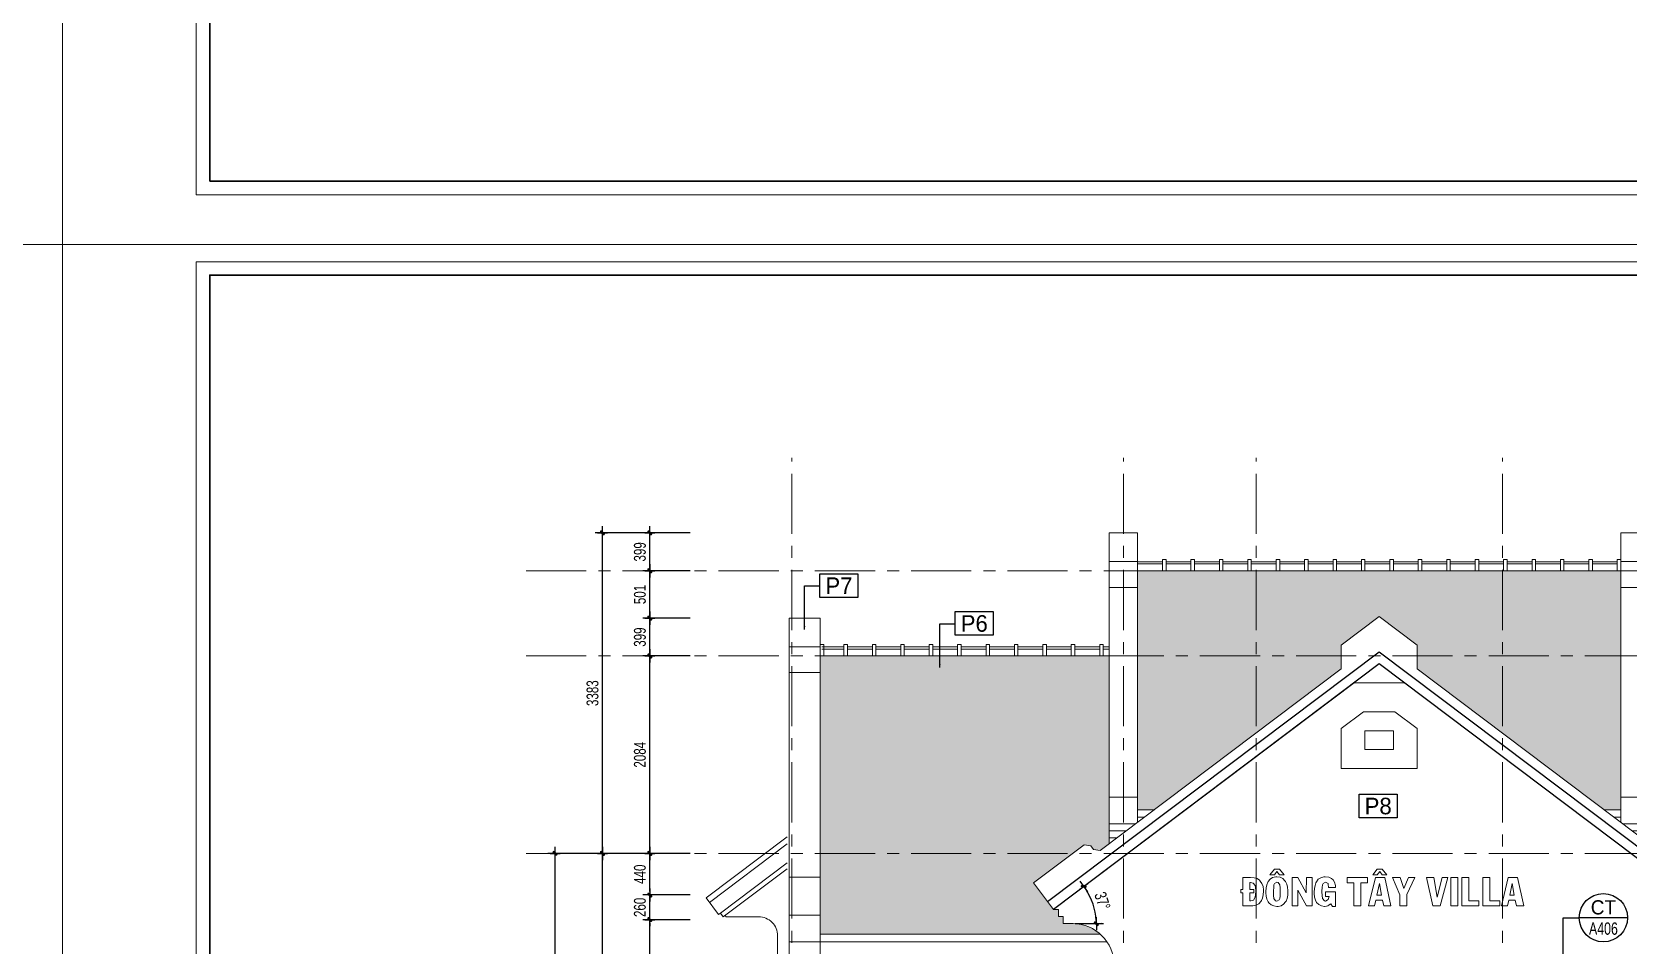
# Model space of a CAD drawing. Header units: inches. Extents: x 88947 to 296847, y 35049 to 161062.
# Drawn here: x 148026 to 164875, y 132662 to 142305 of the extents above; entities that cross this region are included whole.
import ezdxf
from ezdxf.enums import TextEntityAlignment as Align
from ezdxf.xclip import XClip

# ---------------------------------------------------------------- set-up
doc = ezdxf.new("R2010")
doc.units = ezdxf.units.IN
doc.header["$MEASUREMENT"] = 0
doc.header["$XCLIPFRAME"] = 0
doc.header["$PDMODE"] = 1
doc.linetypes.add('ACAD_ISO03W100', pattern=[30, 12, -18])
doc.linetypes.add('CENTER', pattern=[50.8, 31.75, -6.35, 6.35, -6.35])
for name, color, linetype, lineweight in [('A-Dims', 145, 'Continuous', 25), ('A-Text', 30, 'Continuous', 9), ('A-Wall', 2, 'Continuous', 35), ('DIM', 7, 'Continuous', 25), ('HACTH', 8, 'Continuous', 5), ('HATCH', 8, 'Continuous', 5), ('KHUNG 1', 6, 'Continuous', 70), ('KHUNG 2', 144, 'Continuous', 18), ('KY HIEU', 4, 'Continuous', 25), ('NETMANH', 192, 'Continuous', 18), ('NTHAY2', 51, 'Continuous', 25), ('THAY', 3, 'Continuous', 18), ('TRUC', 252, 'ACAD_ISO03W100', 13)]:
    doc.layers.add(name, color=color, linetype=linetype, lineweight=lineweight)
for name, color, linetype in [('NHO', 8, 'Continuous'), ('text', 2, 'Continuous'), ('THAYNHAT', 76, 'Continuous')]:
    doc.layers.add(name, color=color, linetype=linetype)
doc.styles.add('FRANKO', font='VFRANKO.TTF')
doc.styles.add('TAS-MTEXT', font='VAVOB.TTF', dxfattribs={"width": 0.75})
doc.styles.add('VNI-HELVE-CONDENSE', font='VNARIAL.TTF', dxfattribs={"width": 0.7})
doc.dimstyles.new('TAS-100', dxfattribs={"dimscale": 50, "dimtxt": 2.5, "dimasz": 0.7, "dimexe": 1.5, "dimexo": 1.5, "dimgap": 0.8, "dimtad": 1, "dimdec": 0, "dimzin": 3, "dimdsep": 46, "dimtxsty": 'VNI-HELVE-CONDENSE', "dimblk": 'TICK', "dimcen": 2.5, "dimclrt": 71, "dimazin": 2, "dimtfac": 0.75, "dimtdec": 0, "dimtix": 1, "dimtmove": 2, "dimatfit": 2, "dimldrblk": 'TICK123', "dimfxl": 1.5, "dimtolj": 1, "dimtzin": 0, "dimarcsym": 0})
doc.dimstyles.new('TAS-50', dxfattribs={"dimscale": 25, "dimtxt": 2.5, "dimasz": 0.7, "dimexe": 1.5, "dimexo": 1.5, "dimgap": 0.8, "dimtad": 1, "dimdec": 0, "dimzin": 3, "dimdsep": 46, "dimtxsty": 'VNI-HELVE-CONDENSE', "dimblk": 'TICK', "dimcen": 2.5, "dimclrt": 71, "dimazin": 2, "dimtfac": 0.75, "dimtdec": 0, "dimtix": 1, "dimtmove": 2, "dimatfit": 2, "dimldrblk": 'TICK123', "dimfxl": 1.5, "dimtolj": 1, "dimtzin": 0, "dimarcsym": 0})

# ---------------------------------------------------------------- blocks, each defined once
blk = doc.blocks.new('khung ten')
at = {"layer": 'A-Wall', "ltscale": 0.7}
blk.add_lwpolyline([(267204, -219099), (305804, -219099), (305804, -190799), (267204, -190799)], close=True, dxfattribs=at)
at = {"layer": 'KHUNG 2', "ltscale": 0.7}
blk.add_lwpolyline([(267004, -219299), (306004, -219299), (306004, -190599), (267004, -190599)], close=True, dxfattribs=at)
at = {"layer": 'NETMANH', "ltscale": 0.7}
blk.add_lwpolyline([(265004, -220042), (307004, -220042), (307004, -190342), (265004, -190342)], close=True, dxfattribs=at)
blk = doc.blocks.new('TICK')
at = {"layer": 'A-Dims', "color": 1}
for p, q in [((-2, 0), (2, 0)), ((0, 1.5), (0, -1.5))]:
    blk.add_line(p, q, dxfattribs=at)
at = {"layer": 'A-Dims', "color": 1, "const_width": 0.788}
blk.add_lwpolyline([(-0.33, -0.35), (0.38, 0.38)], dxfattribs=at)
at = {"layer": 'A-Dims', "color": 1, "const_width": 0.394}
for points in [[(0.24, 0.52, -0.414214), (0.52, 0.52, -1)], [(0.52, 0.52, -0.414214), (0.52, 0.24, -1)], [(-0.47, -0.21, 0.414214), (-0.47, -0.49, 1)], [(-0.47, -0.49, 0.414214), (-0.19, -0.49, 1)]]:
    blk.add_lwpolyline(points, format="xyb", dxfattribs=at)
blk = doc.blocks.new('*D978')
at = {"layer": 'Defpoints', "color": 0}
for p in [(154048, 133630), (155048, 133630), (155048, 130230)]:
    blk.add_point(p, dxfattribs=at)
at = {"layer": 'DIM', "color": 0, "lineweight": -2}
for p, q in [((154973, 133630), (153973, 133630)), ((154048, 130265), (154048, 133595)), ((154973, 130230), (153973, 130230))]:
    blk.add_line(p, q, dxfattribs=at)
at = {"layer": 'DIM', "color": 0, "lineweight": -2, "xscale": 35, "yscale": 35, "zscale": 35}
for p, rotation in [((154048, 133630), 90), ((154048, 130230), 270)]:
    blk.add_blockref('TICK', p, dxfattribs=dict(at, rotation=rotation))
at = {"layer": 'DIM', "color": 71, "insert": (153944, 131930), "char_height": 125, "attachment_point": 5, "rotation": 90, "style": 'VNI-HELVE-CONDENSE'}
blk.add_mtext('\\A1;3400', dxfattribs=at)
blk = doc.blocks.new('TICK123')
at = {"layer": 'A-Dims', "color": 1}
blk.add_lwpolyline([(0.05, 0, 0, 0.84, 0), (-2.11, 0, 8.4, 8.4, 0)], format="xyseb", dxfattribs=at)
blk = doc.blocks.new('*D979')
at = {"layer": 'Defpoints', "color": 0}
for p in [(153548, 133630), (155048, 133630), (155048, 126830)]:
    blk.add_point(p, dxfattribs=at)
at = {"layer": 'DIM', "color": 0, "lineweight": -2}
for p, q in [((154973, 133630), (153473, 133630)), ((153548, 126865), (153548, 133595)), ((154973, 126830), (153473, 126830))]:
    blk.add_line(p, q, dxfattribs=at)
at = {"layer": 'DIM', "color": 0, "lineweight": -2, "xscale": 35, "yscale": 35, "zscale": 35}
for p, rotation in [((153548, 133630), 90), ((153548, 126830), 270)]:
    blk.add_blockref('TICK', p, dxfattribs=dict(at, rotation=rotation))
at = {"layer": 'DIM', "color": 71, "insert": (153444, 130230), "char_height": 125, "attachment_point": 5, "rotation": 90, "style": 'VNI-HELVE-CONDENSE'}
blk.add_mtext('\\A1;6800', dxfattribs=at)
blk = doc.blocks.new('*D980')
at = {"layer": 'Defpoints', "color": 0}
for p in [(154048, 137014), (155048, 137014), (155048, 133630)]:
    blk.add_point(p, dxfattribs=at)
at = {"layer": 'DIM', "color": 0, "lineweight": -2}
for p, q in [((154973, 137014), (153973, 137014)), ((154048, 133665), (154048, 136979)), ((154973, 133630), (153973, 133630))]:
    blk.add_line(p, q, dxfattribs=at)
at = {"layer": 'DIM', "color": 0, "lineweight": -2, "xscale": 35, "yscale": 35, "zscale": 35}
for p, rotation in [((154048, 137014), 90), ((154048, 133630), 270)]:
    blk.add_blockref('TICK', p, dxfattribs=dict(at, rotation=rotation))
at = {"layer": 'DIM', "color": 71, "insert": (153944, 135322), "char_height": 125, "attachment_point": 5, "rotation": 90, "style": 'VNI-HELVE-CONDENSE'}
blk.add_mtext('\\A1;3383', dxfattribs=at)
blk = doc.blocks.new('*D981')
at = {"layer": 'Defpoints', "color": 0}
for p in [(154548, 136114), (155048, 136114), (155048, 135715)]:
    blk.add_point(p, dxfattribs=at)
at = {"layer": 'DIM', "color": 0, "lineweight": -2}
for p, q in [((154973, 136114), (154473, 136114)), ((154548, 135750), (154548, 136079)), ((154973, 135715), (154473, 135715))]:
    blk.add_line(p, q, dxfattribs=at)
at = {"layer": 'DIM', "color": 0, "lineweight": -2, "xscale": 35, "yscale": 35, "zscale": 35}
for p, rotation in [((154548, 136114), 90), ((154548, 135715), 270)]:
    blk.add_blockref('TICK', p, dxfattribs=dict(at, rotation=rotation))
at = {"layer": 'DIM', "color": 71, "insert": (154444, 135914), "char_height": 125, "attachment_point": 5, "rotation": 90, "style": 'VNI-HELVE-CONDENSE'}
blk.add_mtext('\\A1;399', dxfattribs=at)
blk = doc.blocks.new('*D982')
at = {"layer": 'Defpoints', "color": 0}
for p in [(154548, 136615), (155048, 136615), (155048, 136114)]:
    blk.add_point(p, dxfattribs=at)
at = {"layer": 'DIM', "color": 0, "lineweight": -2}
for p, q in [((154973, 136615), (154473, 136615)), ((154548, 136149), (154548, 136580)), ((154973, 136114), (154473, 136114))]:
    blk.add_line(p, q, dxfattribs=at)
at = {"layer": 'DIM', "color": 0, "lineweight": -2, "xscale": 35, "yscale": 35, "zscale": 35}
for p, rotation in [((154548, 136615), 90), ((154548, 136114), 270)]:
    blk.add_blockref('TICK', p, dxfattribs=dict(at, rotation=rotation))
at = {"layer": 'DIM', "color": 71, "insert": (154444, 136364), "char_height": 125, "attachment_point": 5, "rotation": 90, "style": 'VNI-HELVE-CONDENSE'}
blk.add_mtext('\\A1;501', dxfattribs=at)
blk = doc.blocks.new('*D983')
at = {"layer": 'Defpoints', "color": 0}
for p in [(154548, 137014), (155048, 137014), (155048, 136615)]:
    blk.add_point(p, dxfattribs=at)
at = {"layer": 'DIM', "color": 0, "lineweight": -2}
for p, q in [((154973, 137014), (154473, 137014)), ((154548, 136650), (154548, 136979)), ((154973, 136615), (154473, 136615))]:
    blk.add_line(p, q, dxfattribs=at)
at = {"layer": 'DIM', "color": 0, "lineweight": -2, "xscale": 35, "yscale": 35, "zscale": 35}
for p, rotation in [((154548, 137014), 90), ((154548, 136615), 270)]:
    blk.add_blockref('TICK', p, dxfattribs=dict(at, rotation=rotation))
at = {"layer": 'DIM', "color": 71, "insert": (154444, 136814), "char_height": 125, "attachment_point": 5, "rotation": 90, "style": 'VNI-HELVE-CONDENSE'}
blk.add_mtext('\\A1;399', dxfattribs=at)
blk = doc.blocks.new('*D989')
at = {"layer": 'Defpoints', "color": 0}
for p in [(154548, 132930), (155048, 132930), (155048, 131230)]:
    blk.add_point(p, dxfattribs=at)
at = {"layer": 'DIM', "color": 0, "lineweight": -2}
for p, q in [((154973, 132930), (154473, 132930)), ((154548, 131265), (154548, 132895)), ((154973, 131230), (154473, 131230))]:
    blk.add_line(p, q, dxfattribs=at)
at = {"layer": 'DIM', "color": 0, "lineweight": -2, "xscale": 35, "yscale": 35, "zscale": 35}
for p, rotation in [((154548, 132930), 90), ((154548, 131230), 270)]:
    blk.add_blockref('TICK', p, dxfattribs=dict(at, rotation=rotation))
at = {"layer": 'DIM', "color": 71, "insert": (154444, 132080), "char_height": 125, "attachment_point": 5, "rotation": 90, "style": 'VNI-HELVE-CONDENSE'}
blk.add_mtext('\\A1;1700', dxfattribs=at)
blk = doc.blocks.new('*D990')
at = {"layer": 'Defpoints', "color": 0}
for p in [(154548, 133191), (155048, 133191), (155048, 132930)]:
    blk.add_point(p, dxfattribs=at)
at = {"layer": 'DIM', "color": 0, "lineweight": -2}
for p, q in [((154973, 133191), (154473, 133191)), ((154548, 133226), (154548, 133261)), ((154548, 132930), (154548, 133191)), ((154973, 132930), (154473, 132930)), ((154548, 132895), (154548, 132860))]:
    blk.add_line(p, q, dxfattribs=at)
at = {"layer": 'DIM', "color": 0, "lineweight": -2, "xscale": 35, "yscale": 35, "zscale": 35}
for p, rotation in [((154548, 133191), 270), ((154548, 132930), 90)]:
    blk.add_blockref('TICK', p, dxfattribs=dict(at, rotation=rotation))
at = {"layer": 'DIM', "color": 71, "insert": (154444, 133060), "char_height": 125, "attachment_point": 5, "rotation": 90, "style": 'VNI-HELVE-CONDENSE'}
blk.add_mtext('\\A1;260', dxfattribs=at)
blk = doc.blocks.new('*D991')
at = {"layer": 'Defpoints', "color": 0}
for p in [(154548, 133630), (155048, 133630), (155048, 133191)]:
    blk.add_point(p, dxfattribs=at)
at = {"layer": 'DIM', "color": 0, "lineweight": -2}
for p, q in [((154973, 133630), (154473, 133630)), ((154548, 133226), (154548, 133595)), ((154973, 133191), (154473, 133191))]:
    blk.add_line(p, q, dxfattribs=at)
at = {"layer": 'DIM', "color": 0, "lineweight": -2, "xscale": 35, "yscale": 35, "zscale": 35}
for p, rotation in [((154548, 133630), 90), ((154548, 133191), 270)]:
    blk.add_blockref('TICK', p, dxfattribs=dict(at, rotation=rotation))
at = {"layer": 'DIM', "color": 71, "insert": (154444, 133410), "char_height": 125, "attachment_point": 5, "rotation": 90, "style": 'VNI-HELVE-CONDENSE'}
blk.add_mtext('\\A1;440', dxfattribs=at)
blk = doc.blocks.new('*D992')
at = {"layer": 'Defpoints', "color": 0}
for p in [(154548, 135715), (155048, 135715), (155048, 133630)]:
    blk.add_point(p, dxfattribs=at)
at = {"layer": 'DIM', "color": 0, "lineweight": -2}
for p, q in [((154973, 135715), (154473, 135715)), ((154548, 133665), (154548, 135680)), ((154973, 133630), (154473, 133630))]:
    blk.add_line(p, q, dxfattribs=at)
at = {"layer": 'DIM', "color": 0, "lineweight": -2, "xscale": 35, "yscale": 35, "zscale": 35}
for p, rotation in [((154548, 135715), 90), ((154548, 133630), 270)]:
    blk.add_blockref('TICK', p, dxfattribs=dict(at, rotation=rotation))
at = {"layer": 'DIM', "color": 71, "insert": (154444, 134672), "char_height": 125, "attachment_point": 5, "rotation": 90, "style": 'VNI-HELVE-CONDENSE'}
blk.add_mtext('\\A1;2084', dxfattribs=at)
blk = doc.blocks.new('syb-floor')
at = {"linetype": 'Continuous'}
blk.add_lwpolyline([(-4.79, -2.5), (-4.79, 2.5), (3.22, 2.5), (3.22, -2.5)], close=True, dxfattribs=at)
blk.add_attdef('SYB-FLOOR', text='', height=2.5, dxfattribs=at).set_placement((-0.78, 0), align=Align.MIDDLE_CENTER)
blk = doc.blocks.new('A$C15DE5CD6')
at = {"layer": 'THAY'}
for points in [[(300, 430), (0, 430)], [(300, 150), (0, 150)], [(300, 75), (0, 75)], [(300, 0), (0, 0)], [(300, -434), (0, -434)]]:
    blk.add_lwpolyline(points, dxfattribs=at)
blk = doc.blocks.new('*D3820')
at = {"layer": 'Defpoints', "color": 0}
for p in [(154048, 133630), (155048, 133630), (155048, 130230)]:
    blk.add_point(p, dxfattribs=at)
at = {"layer": 'DIM', "color": 0, "lineweight": -2}
for p, q in [((154973, 133630), (153973, 133630)), ((154048, 130265), (154048, 133595)), ((154973, 130230), (153973, 130230))]:
    blk.add_line(p, q, dxfattribs=at)
at = {"layer": 'DIM', "color": 0, "lineweight": -2, "xscale": 35, "yscale": 35, "zscale": 35}
for p, rotation in [((154048, 133630), 90), ((154048, 130230), 270)]:
    blk.add_blockref('TICK', p, dxfattribs=dict(at, rotation=rotation))
at = {"layer": 'DIM', "color": 71, "insert": (153944, 131930), "char_height": 125, "attachment_point": 5, "rotation": 90, "style": 'VNI-HELVE-CONDENSE'}
blk.add_mtext('\\A1;3400', dxfattribs=at)
blk = doc.blocks.new('*D3821')
at = {"layer": 'Defpoints', "color": 0}
for p in [(153548, 133630), (155048, 133630), (155048, 126830)]:
    blk.add_point(p, dxfattribs=at)
at = {"layer": 'DIM', "color": 0, "lineweight": -2}
for p, q in [((154973, 133630), (153473, 133630)), ((153548, 126865), (153548, 133595)), ((154973, 126830), (153473, 126830))]:
    blk.add_line(p, q, dxfattribs=at)
at = {"layer": 'DIM', "color": 0, "lineweight": -2, "xscale": 35, "yscale": 35, "zscale": 35}
for p, rotation in [((153548, 133630), 90), ((153548, 126830), 270)]:
    blk.add_blockref('TICK', p, dxfattribs=dict(at, rotation=rotation))
at = {"layer": 'DIM', "color": 71, "insert": (153444, 130230), "char_height": 125, "attachment_point": 5, "rotation": 90, "style": 'VNI-HELVE-CONDENSE'}
blk.add_mtext('\\A1;6800', dxfattribs=at)
blk = doc.blocks.new('*D3822')
at = {"layer": 'Defpoints', "color": 0}
for p in [(154048, 137014), (155048, 137014), (155048, 133630)]:
    blk.add_point(p, dxfattribs=at)
at = {"layer": 'DIM', "color": 0, "lineweight": -2}
for p, q in [((154973, 137014), (153973, 137014)), ((154048, 133665), (154048, 136979)), ((154973, 133630), (153973, 133630))]:
    blk.add_line(p, q, dxfattribs=at)
at = {"layer": 'DIM', "color": 0, "lineweight": -2, "xscale": 35, "yscale": 35, "zscale": 35}
for p, rotation in [((154048, 137014), 90), ((154048, 133630), 270)]:
    blk.add_blockref('TICK', p, dxfattribs=dict(at, rotation=rotation))
at = {"layer": 'DIM', "color": 71, "insert": (153944, 135322), "char_height": 125, "attachment_point": 5, "rotation": 90, "style": 'VNI-HELVE-CONDENSE'}
blk.add_mtext('\\A1;3383', dxfattribs=at)
blk = doc.blocks.new('*D3823')
at = {"layer": 'Defpoints', "color": 0}
for p in [(154548, 136114), (155048, 136114), (155048, 135715)]:
    blk.add_point(p, dxfattribs=at)
at = {"layer": 'DIM', "color": 0, "lineweight": -2}
for p, q in [((154973, 136114), (154473, 136114)), ((154548, 135750), (154548, 136079)), ((154973, 135715), (154473, 135715))]:
    blk.add_line(p, q, dxfattribs=at)
at = {"layer": 'DIM', "color": 0, "lineweight": -2, "xscale": 35, "yscale": 35, "zscale": 35}
for p, rotation in [((154548, 136114), 90), ((154548, 135715), 270)]:
    blk.add_blockref('TICK', p, dxfattribs=dict(at, rotation=rotation))
at = {"layer": 'DIM', "color": 71, "insert": (154444, 135914), "char_height": 125, "attachment_point": 5, "rotation": 90, "style": 'VNI-HELVE-CONDENSE'}
blk.add_mtext('\\A1;399', dxfattribs=at)
blk = doc.blocks.new('*D3824')
at = {"layer": 'Defpoints', "color": 0}
for p in [(154548, 136615), (155048, 136615), (155048, 136114)]:
    blk.add_point(p, dxfattribs=at)
at = {"layer": 'DIM', "color": 0, "lineweight": -2}
for p, q in [((154973, 136615), (154473, 136615)), ((154548, 136149), (154548, 136580)), ((154973, 136114), (154473, 136114))]:
    blk.add_line(p, q, dxfattribs=at)
at = {"layer": 'DIM', "color": 0, "lineweight": -2, "xscale": 35, "yscale": 35, "zscale": 35}
for p, rotation in [((154548, 136615), 90), ((154548, 136114), 270)]:
    blk.add_blockref('TICK', p, dxfattribs=dict(at, rotation=rotation))
at = {"layer": 'DIM', "color": 71, "insert": (154444, 136364), "char_height": 125, "attachment_point": 5, "rotation": 90, "style": 'VNI-HELVE-CONDENSE'}
blk.add_mtext('\\A1;501', dxfattribs=at)
blk = doc.blocks.new('*D3825')
at = {"layer": 'Defpoints', "color": 0}
for p in [(154548, 137014), (155048, 137014), (155048, 136615)]:
    blk.add_point(p, dxfattribs=at)
at = {"layer": 'DIM', "color": 0, "lineweight": -2}
for p, q in [((154973, 137014), (154473, 137014)), ((154548, 136650), (154548, 136979)), ((154973, 136615), (154473, 136615))]:
    blk.add_line(p, q, dxfattribs=at)
at = {"layer": 'DIM', "color": 0, "lineweight": -2, "xscale": 35, "yscale": 35, "zscale": 35}
for p, rotation in [((154548, 137014), 90), ((154548, 136615), 270)]:
    blk.add_blockref('TICK', p, dxfattribs=dict(at, rotation=rotation))
at = {"layer": 'DIM', "color": 71, "insert": (154444, 136814), "char_height": 125, "attachment_point": 5, "rotation": 90, "style": 'VNI-HELVE-CONDENSE'}
blk.add_mtext('\\A1;399', dxfattribs=at)
blk = doc.blocks.new('*D3831')
at = {"layer": 'Defpoints', "color": 0}
for p in [(154548, 132930), (155048, 132930), (155048, 131230)]:
    blk.add_point(p, dxfattribs=at)
at = {"layer": 'DIM', "color": 0, "lineweight": -2}
for p, q in [((154973, 132930), (154473, 132930)), ((154548, 131265), (154548, 132895)), ((154973, 131230), (154473, 131230))]:
    blk.add_line(p, q, dxfattribs=at)
at = {"layer": 'DIM', "color": 0, "lineweight": -2, "xscale": 35, "yscale": 35, "zscale": 35}
for p, rotation in [((154548, 132930), 90), ((154548, 131230), 270)]:
    blk.add_blockref('TICK', p, dxfattribs=dict(at, rotation=rotation))
at = {"layer": 'DIM', "color": 71, "insert": (154444, 132080), "char_height": 125, "attachment_point": 5, "rotation": 90, "style": 'VNI-HELVE-CONDENSE'}
blk.add_mtext('\\A1;1700', dxfattribs=at)
blk = doc.blocks.new('*D3832')
at = {"layer": 'Defpoints', "color": 0}
for p in [(154548, 133191), (155048, 133191), (155048, 132930)]:
    blk.add_point(p, dxfattribs=at)
at = {"layer": 'DIM', "color": 0, "lineweight": -2}
for p, q in [((154973, 133191), (154473, 133191)), ((154548, 133226), (154548, 133261)), ((154548, 132930), (154548, 133191)), ((154973, 132930), (154473, 132930)), ((154548, 132895), (154548, 132860))]:
    blk.add_line(p, q, dxfattribs=at)
at = {"layer": 'DIM', "color": 0, "lineweight": -2, "xscale": 35, "yscale": 35, "zscale": 35}
for p, rotation in [((154548, 133191), 270), ((154548, 132930), 90)]:
    blk.add_blockref('TICK', p, dxfattribs=dict(at, rotation=rotation))
at = {"layer": 'DIM', "color": 71, "insert": (154444, 133060), "char_height": 125, "attachment_point": 5, "rotation": 90, "style": 'VNI-HELVE-CONDENSE'}
blk.add_mtext('\\A1;260', dxfattribs=at)
blk = doc.blocks.new('*D3833')
at = {"layer": 'Defpoints', "color": 0}
for p in [(154548, 133630), (155048, 133630), (155048, 133191)]:
    blk.add_point(p, dxfattribs=at)
at = {"layer": 'DIM', "color": 0, "lineweight": -2}
for p, q in [((154973, 133630), (154473, 133630)), ((154548, 133226), (154548, 133595)), ((154973, 133191), (154473, 133191))]:
    blk.add_line(p, q, dxfattribs=at)
at = {"layer": 'DIM', "color": 0, "lineweight": -2, "xscale": 35, "yscale": 35, "zscale": 35}
for p, rotation in [((154548, 133630), 90), ((154548, 133191), 270)]:
    blk.add_blockref('TICK', p, dxfattribs=dict(at, rotation=rotation))
at = {"layer": 'DIM', "color": 71, "insert": (154444, 133410), "char_height": 125, "attachment_point": 5, "rotation": 90, "style": 'VNI-HELVE-CONDENSE'}
blk.add_mtext('\\A1;440', dxfattribs=at)
blk = doc.blocks.new('*D3834')
at = {"layer": 'Defpoints', "color": 0}
for p in [(154548, 135715), (155048, 135715), (155048, 133630)]:
    blk.add_point(p, dxfattribs=at)
at = {"layer": 'DIM', "color": 0, "lineweight": -2}
for p, q in [((154973, 135715), (154473, 135715)), ((154548, 133665), (154548, 135680)), ((154973, 133630), (154473, 133630))]:
    blk.add_line(p, q, dxfattribs=at)
at = {"layer": 'DIM', "color": 0, "lineweight": -2, "xscale": 35, "yscale": 35, "zscale": 35}
for p, rotation in [((154548, 135715), 90), ((154548, 133630), 270)]:
    blk.add_blockref('TICK', p, dxfattribs=dict(at, rotation=rotation))
at = {"layer": 'DIM', "color": 71, "insert": (154444, 134672), "char_height": 125, "attachment_point": 5, "rotation": 90, "style": 'VNI-HELVE-CONDENSE'}
blk.add_mtext('\\A1;2084', dxfattribs=at)
blk = doc.blocks.new('A$C083E62B9')
at = {"layer": 'THAY'}
blk.add_lwpolyline([(-165, -500), (165, -500), (400, -677), (400, -1100), (-400, -1100), (-400, -677), (-165, -500)], dxfattribs=at)
blk.add_lwpolyline([(150, -700), (-150, -700), (-150, -900), (150, -900)], close=True, dxfattribs=at)
blk = doc.blocks.new('*D3774')
at = {"layer": 'Defpoints', "color": 0}
for p in [(160697, 134462), (158808, 133038), (159246, 133028), (158913, 132888), (158963, 132888)]:
    blk.add_point(p, dxfattribs=at)
at = {"layer": 'DIM', "color": 0, "lineweight": -2}
blk.add_line((159038, 132888), (159336, 132888), dxfattribs=at)
blk.add_arc((158609, 132888), 652, 3.0737, 33.9264, dxfattribs=at)
at = {"layer": 'DIM', "color": 0, "lineweight": -2, "xscale": 35, "yscale": 35, "zscale": 35}
for p, rotation in [((159130, 133281), 125.4632389224283), ((159261, 132888), 271.5368725933697)]:
    blk.add_blockref('TICK', p, dxfattribs=dict(at, rotation=rotation))
at = {"layer": 'DIM', "color": 71, "insert": (159326, 133128), "char_height": 125, "attachment_point": 5, "rotation": 288.5001, "style": 'VNI-HELVE-CONDENSE'}
blk.add_mtext('\\A1;37°', dxfattribs=at)
blk = doc.blocks.new('A$C4EF03B2E')
at = {"layer": 'THAY'}
for points in [[(-50, 7424), (-906, 6780), (-774, 6605), (-754, 6620), (-724, 6580), (-704, 6595), (-692, 6580), (-350, 6580)], [(-870, 6732), (-50, 7350)], [(-754, 6620), (-50, 7150)], [(-724, 6580), (-50, 7087)], [(0, 4062), (-906, 3380), (-774, 3205), (-754, 3220), (-724, 3180), (-704, 3195), (-692, 3180), (-350, 3180)], [(-870, 3332), (0, 3987)], [(-754, 3220), (0, 3788)], [(-724, 3180), (-6, 3720)]]:
    blk.add_lwpolyline(points, dxfattribs=at)
for points in [[(-150, 3949), (-150, 6380, 0.414214), (-350, 6580)], [(0, 2650), (0, 2650), (-150, 2650), (-150, 2980, 0.414214), (-350, 3180)]]:
    blk.add_lwpolyline(points, format="xyb", dxfattribs=at)
blk = doc.blocks.new('A$C62655D4E')
at = {"layer": 'THAYNHAT', "color": 2, "lineweight": 0}
for points in [[(1287, 1292), (1111, 1292), (955, 1088), (1111, 1088), (1202, 1202)], [(1202, 1202), (1287, 1088), (1449, 1088), (1287, 1292)], [(1202, 1202), (1287, 1088), (1449, 1088), (1287, 1292)], [(4897, 1292), (4717, 1292), (4560, 1088), (4717, 1088), (4807, 1202)], [(4807, 1202), (4897, 1088), (5054, 1088), (4897, 1292)], [(4807, 1202), (4897, 1088), (5054, 1088), (4897, 1292)], [(275, 997), (0, 997), (0, 579), (-62, 579), (-62, 451), (0, 451), (0, 0), (309, 0), (356, 0), (470, 24), (560, 76), (632, 152)], [(275, 822), (366, 798), (432, 712), (451, 651), (461, 522), (451, 389), (437, 299), (437, 299), (380, 204), (280, 176), (252, 176)], [(252, 176), (252, 451), (394, 451), (394, 579), (252, 579), (252, 822), (275, 822)], [(617, 864), (589, 898), (503, 955), (399, 988), (275, 997)], [(632, 152), (655, 185), (698, 275), (722, 389), (731, 513), (731, 560), (712, 679), (674, 784), (617, 864)], [(893, 855), (879, 831), (841, 736), (817, 627), (807, 499), (812, 461), (822, 337), (850, 233), (893, 142), (912, 109), (993, 38), (1088, -5), (1202, -24), (1240, -19), (1349, 5), (1434, 57), (1506, 142)], [(1202, 1016), (1159, 1016), (1050, 993), (964, 936), (893, 855)], [(1202, 166), (1154, 171), (1097, 256), (1092, 266), (1083, 351), (1083, 499), (1083, 518), (1088, 655), (1097, 741), (1116, 788), (1202, 831)], [(1506, 142), (1520, 166), (1558, 261), (1577, 370), (1586, 499), (1586, 537), (1572, 655), (1548, 765), (1506, 855), (1482, 883), (1411, 959), (1316, 1002), (1202, 1016)], [(1202, 831), (1240, 822), (1301, 736), (1301, 731), (1311, 641), (1316, 499), (1316, 475), (1311, 337), (1301, 256), (1282, 209), (1202, 166)], [(1938, 997), (1729, 997), (1729, 0), (1933, 0), (1933, 556)], [(2228, 461), (1938, 997)], [(2228, 461), (1938, 997)], [(2432, 997), (2232, 997), (2228, 461)], [(2232, 0), (2432, 0), (2432, 997)], [(2584, 845), (2570, 812), (2536, 717), (2513, 603), (2508, 475), (2508, 432), (2522, 309), (2551, 204), (2593, 114)], [(2897, 1016), (2845, 1016), (2741, 988), (2650, 931), (2584, 845)], [(2907, 166), (2864, 171), (2798, 252), (2798, 266), (2783, 356), (2779, 499), (2779, 513), (2783, 641), (2802, 736), (2821, 784), (2902, 831)], [(2902, 831), (2907, 831), (2992, 779), (3002, 760), (3011, 641), (3258, 641), (3254, 717), (3225, 826), (3168, 912), (3116, 959), (3016, 1002), (2897, 1016)], [(4987, 997), (4655, 997), (4417, 0), (4626, 0), (4674, 199), (4902, 199)], [(4707, 375), (4797, 784)], [(4797, 784), (4869, 375), (4707, 375)], [(4797, 784), (4869, 375), (4707, 375)], [(4902, 199), (4945, 0), (5196, 0), (4987, 997)], [(4902, 199), (4945, 0), (5196, 0), (4987, 997)], [(5524, 997), (5258, 997), (5510, 389), (5510, 0), (5762, 0), (5762, 404)], [(5657, 603), (5524, 997)], [(6037, 997), (5814, 997), (5657, 603)], [(5762, 404), (6037, 997)], [(6702, 997), (6446, 997), (6674, 0)], [(6674, 0), (6930, 0), (7201, 997)], [(6821, 299), (6702, 997)], [(7201, 997), (6992, 997), (6821, 299)], [(9642, 997), (9315, 997), (9077, 0), (9286, 0), (9334, 199), (9562, 199)], [(9367, 375), (9457, 784)], [(9457, 784), (9528, 375), (9367, 375)], [(9562, 199), (9600, 0), (9856, 0), (9642, 997)], [(1933, 556), (2232, 0)], [(1933, 556), (2232, 0)], [(2593, 114), (2665, 43), (2760, -5), (2874, -24), (2883, -19), (2992, 5), (3002, 9), (3092, 76)], [(3249, 494), (2902, 494), (2902, 328), (3030, 328), (3002, 223), (2997, 218), (2907, 166)], [(3092, 76), (3144, -24), (3249, -24), (3249, 494)]]:
    blk.add_lwpolyline(points, dxfattribs=at)
for points in [[(4375, 997), (3667, 997), (3667, 803), (3895, 803), (3895, 0), (4147, 0), (4147, 803), (4375, 803)], [(7296, 0), (7296, 997), (7552, 997), (7552, 0), (7296, 0)], [(7937, 997), (7685, 997), (7685, 0), (8279, 0), (8279, 176), (7937, 176)], [(8673, 997), (8422, 997), (8422, 0), (9015, 0), (9015, 176), (8673, 176)]]:
    blk.add_lwpolyline(points, close=True, dxfattribs=at)

msp = doc.modelspace()

# ---------------------------------------------------------------- hatches: boundary and pattern name
at = {"layer": 'HACTH'}
h = msp.add_hatch(dxfattribs=at)
h.set_pattern_fill('TILE_02', color=256, scale=100, style=0, pattern_type=2)
h.set_pattern_definition([(0, (156472.21, 133648.57), (200, 100), [25, -175]), (0, (156472.21, 133661.07), (200, 100), [25, -75]), (0, (156572.21, 133673.57), (200, 100), [25, -175]), (0, (156422.21, 133611.07), (200, 100), [12.5, -100, 12.5, -75]), (45, (156434.71, 133636.07), (0, 100.00003), [17.6777, -265.165]), (45, (156422.21, 133673.57), (0, 100.00003), [12.63, -270.2127]), (45, (156422.21, 133686.07), (0, 100.00003), [15.15, -267.6927]), (135, (156547.21, 133686.07), (0, 100.00003), [15.15, -267.6927]), (135, (156547.21, 133673.57), (0, 100.00003), [12.63, -270.2127]), (135, (156534.71, 133636.07), (0, 100.00003), [17.6777, -265.165]), (26.565, (156447.21, 133636.07), (5e-05, 100), [27.951, -195.656]), (26.565, (156447.21, 133648.57), (5e-05, 100), [27.951, -195.656]), (26.565, (156397.21, 133661.07), (5e-05, 100), [27.951, -195.656]), (26.565, (156397.21, 133673.57), (5e-05, 100), [27.951, -195.656]), (63.43495, (156422.21, 133611.07), (-5e-05, 100), [27.951, -419.2627]), (63.43495, (156434.71, 133611.07), (-5e-05, 100), [27.951, -419.2627]), (116.56505, (156534.71, 133611.07), (5e-05, 100), [27.951, -419.2627]), (116.56505, (156547.21, 133611.07), (5e-05, 100), [27.951, -419.2627]), (153.435, (156522.21, 133636.07), (-5e-05, 100), [27.951, -195.656]), (153.435, (156522.21, 133648.57), (-5e-05, 100), [27.951, -195.656]), (153.435, (156572.21, 133661.07), (-5e-05, 100), [27.951, -195.656]), (153.435, (156572.21, 133673.57), (-5e-05, 100), [27.951, -195.656]), (82.87498, (156422.211, 133611.069), (-2.5e-05, 100.000016), [100.7782, -1511.6733]), (97.12502, (156547.211, 133611.069), (2.5e-05, 100.000016), [100.7782, -1511.6733])])
h.paths.add_polyline_path([(161047.7, 136614.7), (159697.7, 136614.7), (159697.7, 136487.9), (159697.7, 135714.7), (161047.7, 135714.7)])
h.paths.add_polyline_path([(164797.7, 136487.9), (164797.7, 136614.7), (163447.7, 136614.7), (163447.7, 135714.7), (164797.7, 135714.7)])
h.paths.add_polyline_path([(162647.7, 135829.7), (162647.7, 135714.7), (163447.7, 135714.7), (163447.7, 136614.7), (161047.7, 136614.7), (161047.7, 135714.7), (161847.7, 135714.7), (161847.7, 135829.7), (162247.7, 136131.1)])
h.paths.add_polyline_path([(162647.7, 135714.7), (162647.7, 135579.3), (163447.7, 134976.4), (163447.7, 135714.7)])
h.paths.add_polyline_path([(161847.7, 135579.3), (161847.7, 135714.7), (161047.7, 135714.7), (161047.7, 134976.4)])
h.paths.add_polyline_path([(163447.7, 134976.4), (164623.2, 134090.6), (164797.7, 134090.6), (164797.7, 135714.7), (163447.7, 135714.7)])
h.paths.add_polyline_path([(159872.3, 134090.6), (161047.7, 134976.4), (161047.7, 135714.7), (159697.7, 135714.7), (159697.7, 134090.6)])
h = msp.add_hatch(dxfattribs=at)
h.set_pattern_fill('TILE_02', color=256, scale=100, style=0, pattern_type=2)
h.set_pattern_definition([(0, (156522.21, 133233.76), (200, 100), [25, -175]), (0, (156522.21, 133246.26), (200, 100), [25, -75]), (0, (156622.21, 133258.76), (200, 100), [25, -175]), (0, (156472.21, 133196.26), (200, 100), [12.5, -100, 12.5, -75]), (45, (156484.71, 133221.26), (0, 100), [17.6777, -265.165]), (45, (156472.21, 133258.76), (0, 100), [12.63, -270.2127]), (45, (156472.21, 133271.26), (0, 100), [15.15, -267.6927]), (135, (156597.21, 133271.26), (0, 100), [15.15, -267.6927]), (135, (156597.21, 133258.76), (0, 100), [12.63, -270.2127]), (135, (156584.71, 133221.26), (0, 100), [17.6777, -265.165]), (26.565, (156497.21, 133221.26), (5e-05, 100), [27.951, -195.656]), (26.565, (156497.21, 133233.76), (5e-05, 100), [27.951, -195.656]), (26.565, (156447.21, 133246.26), (5e-05, 100), [27.951, -195.656]), (26.565, (156447.21, 133258.76), (5e-05, 100), [27.951, -195.656]), (63.435, (156472.21, 133196.257), (-5e-05, 100), [27.951, -419.2627]), (63.435, (156484.71, 133196.257), (-5e-05, 100), [27.951, -419.2627]), (116.565, (156584.71, 133196.257), (5e-05, 100), [27.951, -419.2627]), (116.565, (156597.21, 133196.257), (5e-05, 100), [27.951, -419.2627]), (153.435, (156572.21, 133221.26), (-5e-05, 100), [27.951, -195.656]), (153.435, (156572.21, 133233.76), (-5e-05, 100), [27.951, -195.656]), (153.435, (156622.21, 133246.26), (-5e-05, 100), [27.951, -195.656]), (153.435, (156622.21, 133258.76), (-5e-05, 100), [27.951, -195.656]), (82.875, (156472.211, 133196.257), (-2.5e-05, 100.000016), [100.7782, -1511.6733]), (97.125, (156597.211, 133196.257), (2.5e-05, 100.000016), [100.7782, -1511.6733])])
h.paths.add_polyline_path([(159397.7, 135714.7), (156347.7, 135714.7), (156347.7, 135587.9), (156347.7, 133630.3), (159012.1, 133630.3), (159132.3, 133720.9), (159202.3, 133711), (159232.4, 133671.1), (159302.4, 133661.2), (159397.7, 133733)])
h.paths.add_polyline_path([(159012.1, 133630.3), (156347.7, 133630.3), (156347.7, 132775.8), (159305.2, 132775.8, 0.1845992), (159016.4, 132888.1), (158913.2, 132888.1), (158913.2, 132963.1), (158863.2, 132963.1), (158863.2, 133038.1), (158807.9, 133038.1), (158807.9, 133038.1), (158597.3, 133317.7)])

# ---------------------------------------------------------------- linework, layer by layer
at = {"layer": 'Defpoints'}
for points in [[(165747.8, 133118), (162247.7, 135755.5), (158747.7, 133118)], [(165687.6, 133038.1), (162247.7, 135630.3), (158807.9, 133038.1)]]:
    msp.add_lwpolyline(points, dxfattribs=at)
at = {"layer": 'KY HIEU'}
msp.add_line((164869.2, 132950.6), (164359.2, 132950.6), dxfattribs=at)
at = {"layer": 'KY HIEU', "const_width": 5.5}
msp.add_lwpolyline([(164359.4, 132950.6, 1), (164868.9, 132950.6, 1)], format="xyb", close=True, dxfattribs=at)
at = {"layer": 'NHO'}
msp.add_circle((164614.2, 132950.6), 255, dxfattribs=at)
at = {"layer": 'THAY'}
for p, q in [((159697.7, 136710.3), (159960.7, 136710.3)), ((159697.7, 136688.4), (159960.7, 136688.4)), ((159960.7, 136614.7), (159960.7, 136735)), ((159960.7, 136735), (159997.7, 136735)), ((159997.7, 136710.3), (160260.7, 136710.3)), ((159997.7, 136688.4), (160260.7, 136688.4)), ((160260.7, 136614.7), (160260.7, 136735)), ((160260.7, 136735), (160297.7, 136735)), ((160297.7, 136710.3), (160560.7, 136710.3)), ((160297.7, 136688.4), (160560.7, 136688.4)), ((160560.7, 136614.7), (160560.7, 136735)), ((160560.7, 136735), (160597.7, 136735)), ((160597.7, 136710.3), (160860.7, 136710.3)), ((160597.7, 136688.4), (160860.7, 136688.4)), ((160860.7, 136614.7), (160860.7, 136735)), ((160860.7, 136735), (160897.7, 136735)), ((160897.7, 136710.3), (161160.7, 136710.3)), ((160897.7, 136688.4), (161160.7, 136688.4)), ((161160.7, 136614.7), (161160.7, 136735)), ((161160.7, 136735), (161197.7, 136735)), ((161197.7, 136710.3), (161460.7, 136710.3)), ((161197.7, 136688.4), (161460.7, 136688.4)), ((161460.7, 136614.7), (161460.7, 136735)), ((161460.7, 136735), (161497.7, 136735)), ((161497.7, 136710.3), (161760.7, 136710.3)), ((161497.7, 136688.4), (161760.7, 136688.4)), ((161760.7, 136614.7), (161760.7, 136735)), ((161760.7, 136735), (161797.7, 136735)), ((161797.7, 136710.3), (162060.7, 136710.3)), ((161797.7, 136688.4), (162060.7, 136688.4)), ((162060.7, 136614.7), (162060.7, 136735)), ((162060.7, 136735), (162097.7, 136735)), ((162097.7, 136710.3), (162360.7, 136710.3)), ((162097.7, 136688.4), (162360.7, 136688.4)), ((162360.7, 136614.7), (162360.7, 136735)), ((162360.7, 136735), (162397.7, 136735)), ((162397.7, 136710.3), (162660.7, 136710.3)), ((162397.7, 136688.4), (162660.7, 136688.4)), ((162660.7, 136614.7), (162660.7, 136735)), ((162660.7, 136735), (162697.7, 136735)), ((162697.7, 136710.3), (162960.7, 136710.3)), ((162697.7, 136688.4), (162960.7, 136688.4)), ((162960.7, 136614.7), (162960.7, 136735)), ((162960.7, 136735), (162997.7, 136735)), ((162997.7, 136710.3), (163260.7, 136710.3)), ((162997.7, 136688.4), (163260.7, 136688.4)), ((163260.7, 136614.7), (163260.7, 136735)), ((163260.7, 136735), (163297.7, 136735)), ((163297.7, 136710.3), (163560.7, 136710.3)), ((163297.7, 136688.4), (163560.7, 136688.4)), ((163560.7, 136614.7), (163560.7, 136735)), ((163560.7, 136735), (163597.7, 136735)), ((163597.7, 136710.3), (163860.7, 136710.3)), ((163597.7, 136688.4), (163860.7, 136688.4)), ((163860.7, 136614.7), (163860.7, 136735)), ((163860.7, 136735), (163897.7, 136735)), ((163897.7, 136710.3), (164160.7, 136710.3)), ((163897.7, 136688.4), (164160.7, 136688.4)), ((164160.7, 136614.7), (164160.7, 136735)), ((164160.7, 136735), (164197.7, 136735)), ((164197.7, 136710.3), (164460.7, 136710.3)), ((164197.7, 136688.4), (164460.7, 136688.4)), ((164460.7, 136614.7), (164460.7, 136735)), ((164460.7, 136735), (164497.7, 136735)), ((164497.7, 136710.3), (164760.7, 136710.3)), ((164497.7, 136688.4), (164760.7, 136688.4)), ((164760.7, 136614.7), (164760.7, 136735)), ((164760.7, 136735), (164797.7, 136735)), ((156384.8, 135835), (156347.7, 135835)), ((156597.7, 135810.3), (156364.8, 135810.3)), ((156384.8, 135714.7), (156384.8, 135835)), ((156634.8, 135835), (156597.7, 135835)), ((156634.8, 135714.7), (156634.8, 135835)), ((156897.7, 135810.3), (156634.8, 135810.3)), ((156934.8, 135835), (156897.7, 135835)), ((156934.8, 135714.7), (156934.8, 135835)), ((157197.7, 135810.3), (156934.8, 135810.3)), ((157234.8, 135835), (157197.7, 135835)), ((157234.8, 135714.7), (157234.8, 135835)), ((157497.7, 135810.3), (157234.8, 135810.3)), ((157534.8, 135835), (157497.7, 135835)), ((157534.8, 135714.7), (157534.8, 135835)), ((157797.7, 135810.3), (157534.8, 135810.3)), ((157834.8, 135835), (157797.7, 135835)), ((157834.8, 135714.7), (157834.8, 135835)), ((158097.7, 135810.3), (157834.8, 135810.3)), ((158134.8, 135835), (158097.7, 135835)), ((158134.8, 135714.7), (158134.8, 135835)), ((158397.7, 135810.3), (158134.8, 135810.3)), ((158434.8, 135835), (158397.7, 135835)), ((158434.8, 135714.7), (158434.8, 135835)), ((158697.7, 135810.3), (158434.8, 135810.3)), ((158734.8, 135835), (158697.7, 135835)), ((158734.8, 135714.7), (158734.8, 135835)), ((158997.7, 135810.3), (158734.8, 135810.3)), ((159034.8, 135835), (158997.7, 135835)), ((159034.8, 135714.7), (159034.8, 135835)), ((159297.7, 135810.3), (159034.8, 135810.3)), ((159334.8, 135835), (159297.7, 135835)), ((159334.8, 135714.7), (159334.8, 135835)), ((159397.7, 135810.3), (159334.8, 135810.3)), ((156597.7, 135788.4), (156364.8, 135788.4)), ((156897.7, 135788.4), (156634.8, 135788.4)), ((157197.7, 135788.4), (156934.8, 135788.4)), ((157497.7, 135788.4), (157234.8, 135788.4)), ((157797.7, 135788.4), (157534.8, 135788.4)), ((158097.7, 135788.4), (157834.8, 135788.4)), ((158397.7, 135788.4), (158134.8, 135788.4)), ((158697.7, 135788.4), (158434.8, 135788.4)), ((158997.7, 135788.4), (158734.8, 135788.4)), ((159297.7, 135788.4), (159034.8, 135788.4)), ((159397.7, 135788.4), (159334.8, 135788.4))]:
    msp.add_line(p, q, dxfattribs=at)
for points in [[(159397.7, 136487.9), (159397.7, 137013.7), (159697.7, 137013.7), (159697.7, 136487.9)], [(165097.7, 136487.9), (165097.7, 137013.7), (164797.7, 137013.7), (164797.7, 136487.9)], [(159697.7, 136712.3), (159397.7, 136712.3)], [(159997.7, 136614.7), (159997.7, 136735)], [(160297.7, 136614.7), (160297.7, 136735)], [(160597.7, 136614.7), (160597.7, 136735)], [(160897.7, 136614.7), (160897.7, 136735)], [(161197.7, 136614.7), (161197.7, 136735)], [(161497.7, 136614.7), (161497.7, 136735)], [(161797.7, 136614.7), (161797.7, 136735)], [(162097.7, 136614.7), (162097.7, 136735)], [(162397.7, 136614.7), (162397.7, 136735)], [(162697.7, 136614.7), (162697.7, 136735)], [(162997.7, 136614.7), (162997.7, 136735)], [(163297.7, 136614.7), (163297.7, 136735)], [(163597.7, 136614.7), (163597.7, 136735)], [(163897.7, 136614.7), (163897.7, 136735)], [(164197.7, 136614.7), (164197.7, 136735)], [(164497.7, 136614.7), (164497.7, 136735)], [(164797.7, 136614.7), (164797.7, 136735)], [(164797.7, 136712.3), (165097.7, 136712.3)], [(159397.7, 133733), (159397.7, 136487.9)], [(164797.7, 136614.7), (159697.7, 136614.7)], [(159697.7, 136487.9), (159697.7, 133959.1)], [(161697.7, 136614.7), (164797.7, 136614.7)], [(164797.7, 136487.9), (164797.7, 133959.1)], [(159697.7, 136438.5), (159397.7, 136438.5)], [(164797.7, 136438.5), (165097.7, 136438.5)], [(156017.7, 135587.9), (156017.7, 136113.7), (156347.7, 136113.7), (156347.7, 135587.9)], [(162647.7, 135579.3), (162647.7, 135829.7), (162247.7, 136131.1), (161847.7, 135829.7), (161847.7, 135579.3)], [(156347.7, 135812.3), (156017.7, 135812.3)], [(156347.7, 135714.7), (156347.7, 135835)], [(156597.7, 135714.7), (156597.7, 135835)], [(156897.7, 135714.7), (156897.7, 135835)], [(157197.7, 135714.7), (157197.7, 135835)], [(157497.7, 135714.7), (157497.7, 135835)], [(157797.7, 135714.7), (157797.7, 135835)], [(158097.7, 135714.7), (158097.7, 135835)], [(158397.7, 135714.7), (158397.7, 135835)], [(158697.7, 135714.7), (158697.7, 135835)], [(158997.7, 135714.7), (158997.7, 135835)], [(159297.7, 135714.7), (159297.7, 135835)], [(156347.7, 135714.7), (156347.7, 132546), (156017.7, 132546), (156017.7, 135587.9)], [(156327.7, 135714.7), (159397.7, 135714.7)], [(156347.7, 135538.5), (156017.7, 135538.5)], [(156347.7, 135538.5), (156017.7, 135538.5)], [(161847.7, 135579.3), (159302.4, 133661.2)], [(162647.7, 135579.3), (165193, 133661.2)], [(165687.6, 133038.1), (162513.1, 135430.3), (161982.3, 135430.3), (158807.9, 133038.1)], [(159697.7, 134090.6), (159872.3, 134090.6)], [(159697.7, 134010.8), (159766.3, 134010.8)], [(164797.7, 134090.6), (164623.2, 134090.6)], [(164797.7, 134010.8), (164729.2, 134010.8)], [(158807.9, 133038.1), (158597.3, 133317.7), (159132.3, 133720.9), (159202.3, 133711), (159232.4, 133671.1), (159302.4, 133661.2)], [(156347.7, 133379.7), (156017.7, 133379.7)], [(156347.7, 132976.5), (156017.7, 132976.5)], [(158807.9, 133038.1), (158863.2, 133038.1), (158863.2, 132963.1), (158913.2, 132963.1), (158913.2, 132888.1), (159016.4, 132888.1)], [(156347.7, 132775.8), (159305.2, 132775.8)], [(156347.7, 132696), (156017.7, 132696)], [(156327.7, 132696), (159374.3, 132696)]]:
    msp.add_lwpolyline(points, dxfattribs=at)
msp.add_arc((159013.9, 132454.1), 434, 0, 90, dxfattribs=at)
at = {"layer": 'TRUC', "linetype": 'CENTER', "ltscale": 20}
for points in [[(156047.7, 125828.9), (156047.7, 137808.8)], [(159547.7, 125828.9), (159547.7, 137808.8)], [(160947.7, 125828.9), (160947.7, 137808.8)], [(163547.7, 125828.9), (163547.7, 137808.8)], [(153243.2, 136614.7), (171717.3, 136614.7)], [(153243.2, 135714.7), (171717.3, 135714.7)], [(153243.2, 133630.3), (171717.3, 133630.3)]]:
    msp.add_lwpolyline(points, dxfattribs=at)

# ---------------------------------------------------------------- block references
at = {"layer": 'A-Text', "xscale": 0.7071428571362048, "yscale": 0.7071428573544836, "zscale": 0.7071428573664265}
for p in [(-39048.5, 295661.3), (-68748.5, 274659.1), (-39048.5, 274659.1)]:
    msp.add_blockref('khung ten', p, dxfattribs=at)
at = {"layer": 'HATCH'}
msp.add_blockref('A$C083E62B9', (162247.7, 135626), dxfattribs=at)
ref = msp.add_blockref('A$C15DE5CD6', (159397.7, 133793.5), dxfattribs=at)
XClip(ref).set_block_clipping_path([(-95.2964129765, -132.246444767), (368.5610420023, 217.2952191026), (368.5610420023, 770.93204429), (-113.4154674062, 770.93204429), (-113.4154674062, 17.4735727556)])
ref = msp.add_blockref('A$C15DE5CD6', (165097.7, 133793.5), dxfattribs=dict(at, xscale=-1))
XClip(ref).set_block_clipping_path([(-95.2964129765, -132.246444767), (368.5610420023, 217.2952191026), (368.5610420023, 770.93204429), (-113.4154674062, 770.93204429), (-113.4154674062, 17.4735727556)])
at = {"layer": 'KHUNG 1'}
msp.add_blockref('A$C4EF03B2E', (156047.7, 126380.3), dxfattribs=at)
at = {"layer": 'KY HIEU'}
ref = msp.add_blockref('syb-floor', (156584.1, 136457), dxfattribs=dict(at, xscale=50, yscale=50, zscale=50))
ref.add_attrib('SYB-FLOOR', 'P7', dxfattribs={"layer": '0', "linetype": 'Continuous', "height": 175, "style": 'FRANKO'}).set_placement((156544.8, 136457), align=Align.MIDDLE_CENTER)
ref = msp.add_blockref('syb-floor', (158012.4, 136058.1), dxfattribs=dict(at, xscale=50, yscale=50, zscale=50))
ref.add_attrib('SYB-FLOOR', 'P6', dxfattribs={"layer": '0', "linetype": 'Continuous', "height": 175, "style": 'FRANKO'}).set_placement((157973.1, 136058.1), align=Align.MIDDLE_CENTER)
ref = msp.add_blockref('syb-floor', (162276.2, 134130.3), dxfattribs=dict(at, xscale=50, yscale=50, zscale=50))
ref.add_attrib('SYB-FLOOR', 'P8', dxfattribs={"layer": '0', "linetype": 'Continuous', "height": 175, "style": 'FRANKO'}).set_placement((162236.9, 134130.3), align=Align.MIDDLE_CENTER)
at = {"layer": 'THAY', "xscale": 0.3009027080843225, "yscale": 0.3009027081279783, "zscale": 0.3009027081243731}
msp.add_blockref('A$C62655D4E', (160807, 133076.1), dxfattribs=at)

# ---------------------------------------------------------------- texts
at = {"layer": 'text', "style": 'FRANKO'}
msp.add_text('CT', height=150, dxfattribs=at).set_placement((164614.5, 132985.5), align=Align.CENTER)
at = {"layer": 'text', "style": 'TAS-MTEXT', "width": 0.75}
msp.add_text('A406', height=130, dxfattribs=at).set_placement((164614.5, 132771.1), align=Align.CENTER)

# ---------------------------------------------------------------- dimensions: what is measured, and where the dimension line sits
at = {"layer": 'DIM'}
for base, p1, p2, picture, middle in [((154047.7, 137013.7), (155047.7, 133630.3), (155047.7, 137013.7), '*D980', (153943.9, 135322)), ((154047.7, 137013.7), (155047.7, 133630.3), (155047.7, 137013.7), '*D3822', (153943.9, 135322)), ((154547.7, 137013.7), (155047.7, 136614.7), (155047.7, 137013.7), '*D983', (154443.9, 136814.2)), ((154547.7, 137013.7), (155047.7, 136614.7), (155047.7, 137013.7), '*D3825', (154443.9, 136814.2)), ((154547.7, 136614.7), (155047.7, 136113.7), (155047.7, 136614.7), '*D982', (154444, 136364.2)), ((154547.7, 136614.7), (155047.7, 136113.7), (155047.7, 136614.7), '*D3824', (154444, 136364.2)), ((154547.7, 136113.7), (155047.7, 135714.7), (155047.7, 136113.7), '*D981', (154443.9, 135914.2)), ((154547.7, 136113.7), (155047.7, 135714.7), (155047.7, 136113.7), '*D3823', (154443.9, 135914.2)), ((154547.7, 135714.7), (155047.7, 133630.3), (155047.7, 135714.7), '*D992', (154444, 134672.5)), ((154547.7, 135714.7), (155047.7, 133630.3), (155047.7, 135714.7), '*D3834', (154444, 134672.5)), ((153547.7, 133630.3), (155047.7, 126830.3), (155047.7, 133630.3), '*D979', (153444, 130230.3)), ((153547.7, 133630.3), (155047.7, 126830.3), (155047.7, 133630.3), '*D3821', (153444, 130230.3)), ((154047.7, 133630.3), (155047.7, 130230.3), (155047.7, 133630.3), '*D978', (153943.9, 131930.3)), ((154047.7, 133630.3), (155047.7, 130230.3), (155047.7, 133630.3), '*D3820', (153943.9, 131930.3)), ((154547.7, 133630.3), (155047.7, 133190.6), (155047.7, 133630.3), '*D991', (154444, 133410.4)), ((154547.7, 133630.3), (155047.7, 133190.6), (155047.7, 133630.3), '*D3833', (154444, 133410.4)), ((154547.7, 133190.6), (155047.7, 132930.3), (155047.7, 133190.6), '*D990', (154444, 133060.4)), ((154547.7, 133190.6), (155047.7, 132930.3), (155047.7, 133190.6), '*D3832', (154444, 133060.4)), ((154547.7, 132930.3), (155047.7, 131230.3), (155047.7, 132930.3), '*D989', (154444, 132080.3)), ((154547.7, 132930.3), (155047.7, 131230.3), (155047.7, 132930.3), '*D3831', (154444, 132080.3))]:
    dim = msp.add_linear_dim(base=base, p1=p1, p2=p2, angle=90, dimstyle='TAS-100', dxfattribs=at)
    dim.commit()
    dim.dimension.update_dxf_attribs({"geometry": picture, "text_midpoint": middle})
dim = msp.add_angular_dim_2l(base=(159246.3, 133027.5), line1=((158913.2, 132888.1), (158963.2, 132888.1)), line2=((158807.9, 133038.1), (160697.3, 134461.9)), dimstyle='TAS-100', dxfattribs=at)
dim.commit()
dim.dimension.update_dxf_attribs({"geometry": '*D3774', "text_midpoint": (159326.1, 133128.1)})

# ---------------------------------------------------------------- leaders
at = {"layer": 'NTHAY2'}
for points, override in [([(156182.7, 135993), (156182.7, 136454.2), (156344.8, 136454.2)], {"dimgap": 0.8, "dimtad": 0}), ([(157611.1, 135594), (157611.1, 136055.3), (157773.1, 136055.3)], {"dimgap": 0.8, "dimtad": 0}), ([(164188.5, 131513.9), (164188.5, 132950.6), (164359.4, 132950.6)], {"dimtad": 0})]:
    msp.add_leader(points, dimstyle='TAS-50', override=override, dxfattribs=at)

doc.saveas('drawing.dxf')
